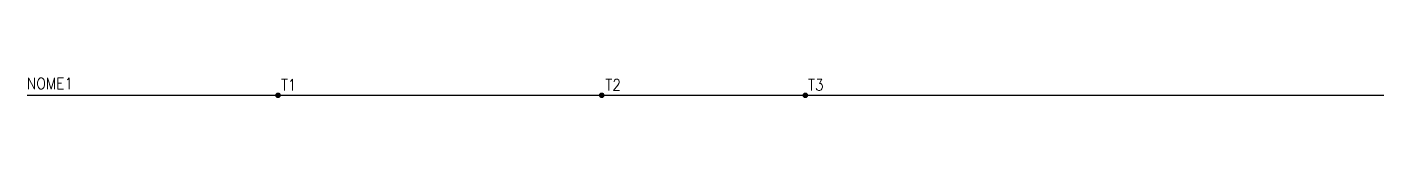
# Model space of a CAD drawing. Header units: millimetres. Extents: x 893 to 1134, y 1009 to 1012.
import ezdxf
from ezdxf.enums import TextEntityAlignment as Align

# ---------------------------------------------------------------- set-up
doc = ezdxf.new("R2010")
doc.units = ezdxf.units.MM
doc.styles.add('ROMANS', font='romans.shx')

# ---------------------------------------------------------------- blocks, each defined once
blk = doc.blocks.new('CON2')
at = {"const_width": 0.5}
blk.add_lwpolyline([(-0.25, 0, 1), (0.25, 0, 1)], format="xyb", close=True, dxfattribs=at)

msp = doc.modelspace()

# ---------------------------------------------------------------- linework, layer by layer
for p, q in [((937.68, 1009.08), (937.67, 1009.33)), ((995.28, 1009.08), (995.29, 1008.83)), ((1031.51, 1009.08), (1031.51, 1008.83))]:
    msp.add_line(p, q)
at = {"color": 0}
msp.add_line((893.04, 1009.08), (1134.46, 1009.08), dxfattribs=at)

# ---------------------------------------------------------------- block references
for p in [(937.68, 1009.08), (995.28, 1009.08), (1031.51, 1009.08)]:
    msp.add_blockref('CON2', p)

# ---------------------------------------------------------------- texts
at = {"style": 'ROMANS', "width": 0.9}
msp.add_attdef('NOME1', (892.97, 1010.19), '', height=2, dxfattribs=at)
at = {"style": 'ROMANS', "width": 0.9, "flags": 1}
for tag, p in [('T1', (939.58, 1009.94)), ('T2', (997.31, 1009.94)), ('T3', (1033.39, 1009.94))]:
    msp.add_attdef(tag, text='', height=2, dxfattribs=at).set_placement(p, align=Align.CENTER)

doc.saveas('drawing.dxf')
